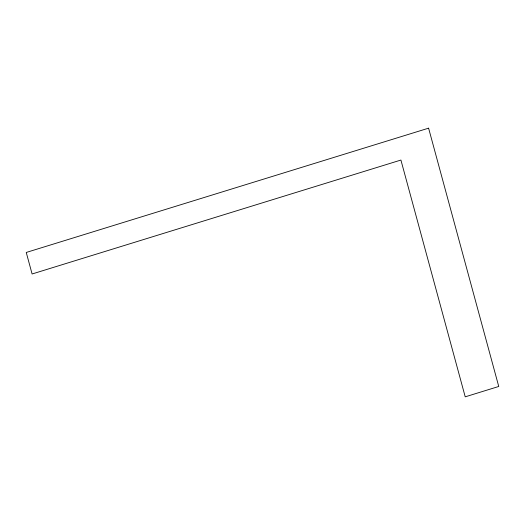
<?xml version="1.0" encoding="UTF-8"?>
<svg xmlns="http://www.w3.org/2000/svg" width="525" height="525" viewBox="0 0 525 525"><rect width="100%" height="100%" fill="white"/><g stroke="black" fill="none" stroke-linecap="round" stroke-linejoin="round"><path stroke-width="0.79" d="M428.597 128.166L26.25 252.459L32.097 273.984L400.916 160.053L465.222 396.834L498.75 386.472L428.597 128.166"/></g></svg>
